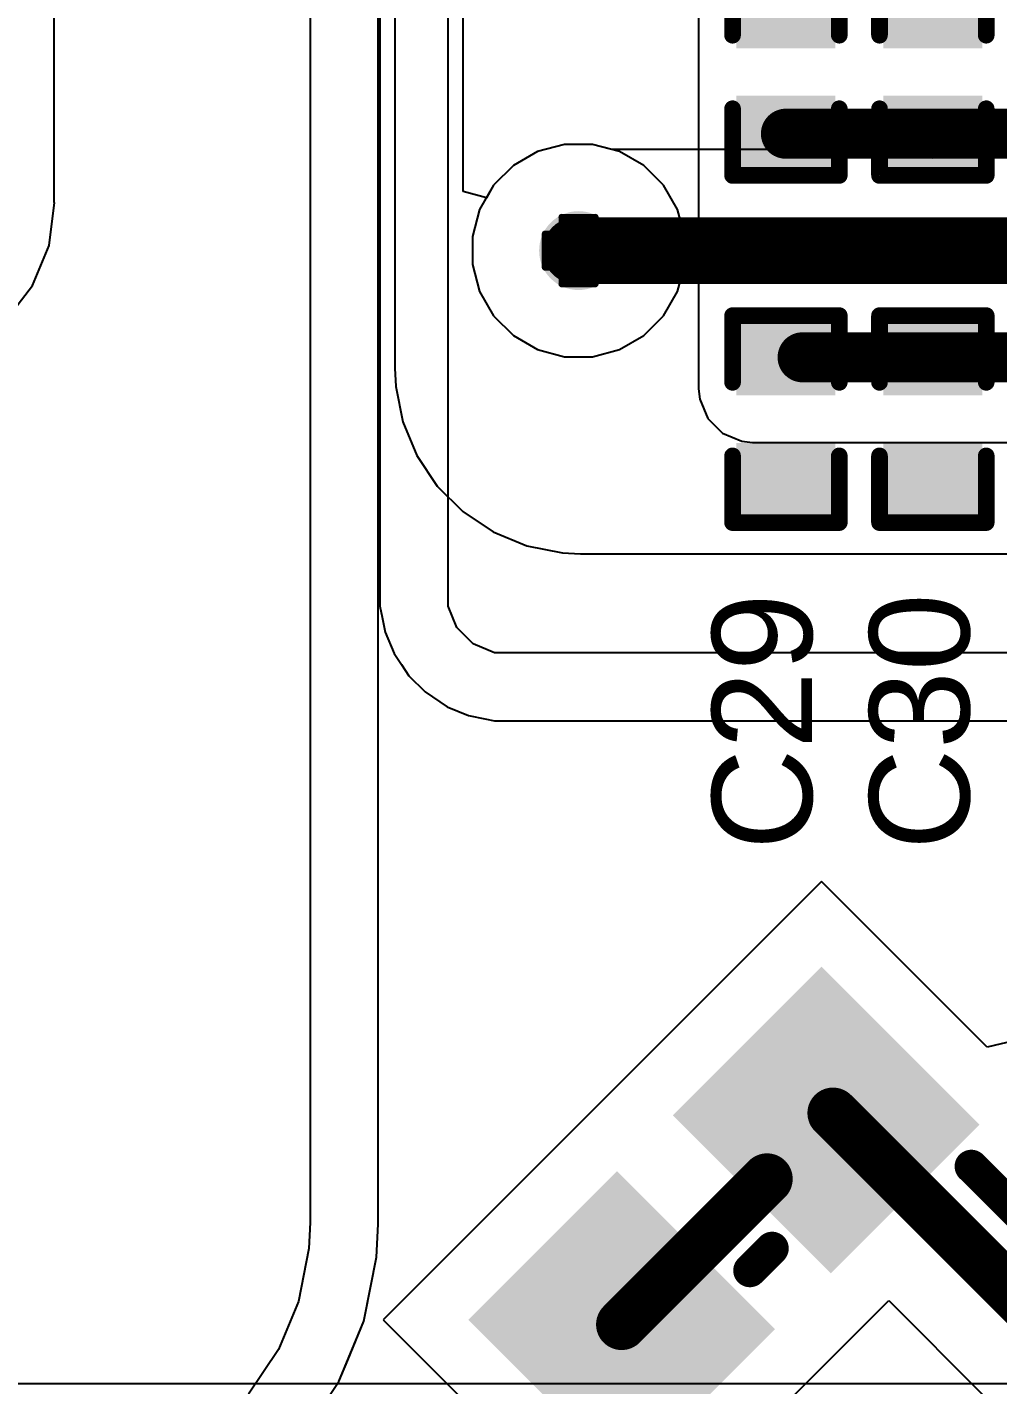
# Model space of a CAD drawing. Header units: inches. Extents: x -18 to 202, y -11 to 119.
# Drawn here: x 0.88 to 8.27, y 16.47 to 26.8 of the extents above; entities that cross this region are included whole.
import ezdxf

# ---------------------------------------------------------------- set-up
doc = ezdxf.new("R2010")
doc.units = ezdxf.units.IN
for name, color, linetype in [('Board Outline', 216, 'Continuous'), ('Bottom Layer', 5, 'Continuous'), ('Drill Drawing', 1, 'Continuous'), ('Ground', 16, 'Continuous'), ('Power', 76, 'Continuous'), ('Top Layer', 1, 'Continuous'), ('Top Overlay', 2, 'Continuous'), ('Top Paste', 8, 'Continuous'), ('Top Solder', 216, 'Continuous'), ('Via Holes', 16, 'Continuous')]:
    doc.layers.add(name, color=color, linetype=linetype)
doc.styles.add('Arial', font='', dxfattribs={"height": 0.2})
doc.styles.get('Arial').set_extended_font_data('Arial')

# ---------------------------------------------------------------- blocks, each defined once
blk = doc.blocks.new('PJ_332A_6A_61')
at = {"layer": 'Top Layer'}
for points in [[(1.775, 4.4), (3.275, 4.4), (3.275, 2.8), (1.775, 2.8)], [(3.975, 4.4), (5.475, 4.4), (5.475, 2.8), (3.975, 2.8)]]:
    blk.add_hatch(color=1, dxfattribs=at).paths.add_polyline_path(points)
at = {"layer": 'Top Paste'}
for points in [[(1.775, 4.4), (3.275, 4.4), (3.275, 2.8), (1.775, 2.8)], [(3.975, 4.4), (5.475, 4.4), (5.475, 2.8), (3.975, 2.8)]]:
    blk.add_hatch(color=8, dxfattribs=at).paths.add_polyline_path(points)
at = {"layer": 'Top Solder'}
for points in [[(1.725, 4.45), (3.325, 4.45), (3.325, 2.75), (1.725, 2.75)], [(3.925, 4.45), (5.525, 4.45), (5.525, 2.75), (3.925, 2.75)]]:
    blk.add_hatch(color=216, dxfattribs=at).paths.add_polyline_path(points)
at = {"layer": 'Top Overlay'}
for points in [[(3.506, 3.2, 0.254, 0.254, 0), (3.744, 3.2, 0.254, 0.254, 0)], [(5.257, 2.569, 0.254, 0.254, 0), (5.257, -3.1, 0.254, 0.254, 0)]]:
    blk.add_lwpolyline(points, format="xyseb", dxfattribs=at)
for points in [[(3.442, 3.2, 0.127, 0.127, 1), (3.569, 3.2, 0.127, 0.127, 1)], [(3.68, 3.2, 0.127, 0.127, 1), (3.807, 3.2, 0.127, 0.127, 1)], [(5.193, 2.569, 0.127, 0.127, 1), (5.32, 2.569, 0.127, 0.127, 1)]]:
    blk.add_lwpolyline(points, format="xyseb", close=True, dxfattribs=at)
blk = doc.blocks.new('C___0402_71')
at = {"layer": 'Top Layer'}
for points in [[(-0.699, -0.318), (-0.699, 0.318), (-0.241, 0.318), (-0.241, -0.318)], [(0.241, -0.318), (0.241, 0.318), (0.699, 0.318), (0.699, -0.318)]]:
    blk.add_hatch(color=1, dxfattribs=at).paths.add_polyline_path(points)
at = {"layer": 'Top Paste'}
for points in [[(-0.699, -0.318), (-0.699, 0.318), (-0.241, 0.318), (-0.241, -0.318)], [(0.241, -0.318), (0.241, 0.318), (0.699, 0.318), (0.699, -0.318)]]:
    blk.add_hatch(color=8, dxfattribs=at).paths.add_polyline_path(points)
at = {"layer": 'Top Solder'}
for points in [[(-0.758, -0.377), (-0.758, 0.377), (-0.181, 0.377), (-0.181, -0.377)], [(0.181, -0.377), (0.181, 0.377), (0.758, 0.377), (0.758, -0.377)]]:
    blk.add_hatch(color=216, dxfattribs=at).paths.add_polyline_path(points)
at = {"layer": 'Top Overlay'}
for points in [[(-0.279, 0.406, 0.127, 0.127, 0), (-0.787, 0.406, 0.127, 0.127, 0)], [(-0.787, 0.406, 0.127, 0.127, 0), (-0.787, -0.406, 0.127, 0.127, 0)], [(0.787, 0.406, 0.127, 0.127, 0), (0.279, 0.406, 0.127, 0.127, 0)], [(0.787, 0.406, 0.127, 0.127, 0), (0.787, -0.406, 0.127, 0.127, 0)], [(-0.279, -0.406, 0.127, 0.127, 0), (-0.787, -0.406, 0.127, 0.127, 0)], [(0.279, -0.406, 0.127, 0.127, 0), (0.787, -0.406, 0.127, 0.127, 0)]]:
    blk.add_lwpolyline(points, format="xyseb", dxfattribs=at)
for points in [[(-0.819, 0.406, 0.0635, 0.0635, 1), (-0.756, 0.406, 0.0635, 0.0635, 1)], [(-0.819, 0.406, 0.0635, 0.0635, 1), (-0.756, 0.406, 0.0635, 0.0635, 1)], [(-0.311, 0.406, 0.0635, 0.0635, 1), (-0.248, 0.406, 0.0635, 0.0635, 1)], [(0.248, 0.406, 0.0635, 0.0635, 1), (0.311, 0.406, 0.0635, 0.0635, 1)], [(0.756, 0.406, 0.0635, 0.0635, 1), (0.819, 0.406, 0.0635, 0.0635, 1)], [(0.756, 0.406, 0.0635, 0.0635, 1), (0.819, 0.406, 0.0635, 0.0635, 1)], [(-0.819, -0.406, 0.0635, 0.0635, 1), (-0.756, -0.406, 0.0635, 0.0635, 1)], [(-0.819, -0.406, 0.0635, 0.0635, 1), (-0.756, -0.406, 0.0635, 0.0635, 1)], [(-0.311, -0.406, 0.0635, 0.0635, 1), (-0.248, -0.406, 0.0635, 0.0635, 1)], [(0.248, -0.406, 0.0635, 0.0635, 1), (0.311, -0.406, 0.0635, 0.0635, 1)], [(0.756, -0.406, 0.0635, 0.0635, 1), (0.819, -0.406, 0.0635, 0.0635, 1)], [(0.756, -0.406, 0.0635, 0.0635, 1), (0.819, -0.406, 0.0635, 0.0635, 1)]]:
    blk.add_lwpolyline(points, format="xyseb", close=True, dxfattribs=at)
blk = doc.blocks.new('C___0402_72')
at = {"layer": 'Top Layer'}
for points in [[(-0.699, -0.318), (-0.699, 0.318), (-0.241, 0.318), (-0.241, -0.318)], [(0.241, -0.318), (0.241, 0.318), (0.699, 0.318), (0.699, -0.318)]]:
    blk.add_hatch(color=1, dxfattribs=at).paths.add_polyline_path(points)
at = {"layer": 'Top Paste'}
for points in [[(-0.699, -0.318), (-0.699, 0.318), (-0.241, 0.318), (-0.241, -0.318)], [(0.241, -0.318), (0.241, 0.318), (0.699, 0.318), (0.699, -0.318)]]:
    blk.add_hatch(color=8, dxfattribs=at).paths.add_polyline_path(points)
at = {"layer": 'Top Solder'}
for points in [[(-0.758, -0.377), (-0.758, 0.377), (-0.181, 0.377), (-0.181, -0.377)], [(0.181, -0.377), (0.181, 0.377), (0.758, 0.377), (0.758, -0.377)]]:
    blk.add_hatch(color=216, dxfattribs=at).paths.add_polyline_path(points)
at = {"layer": 'Top Overlay'}
for points in [[(-0.279, 0.406, 0.127, 0.127, 0), (-0.787, 0.406, 0.127, 0.127, 0)], [(-0.787, 0.406, 0.127, 0.127, 0), (-0.787, -0.406, 0.127, 0.127, 0)], [(0.787, 0.406, 0.127, 0.127, 0), (0.279, 0.406, 0.127, 0.127, 0)], [(0.787, 0.406, 0.127, 0.127, 0), (0.787, -0.406, 0.127, 0.127, 0)], [(-0.787, -0.406, 0.127, 0.127, 0), (-0.279, -0.406, 0.127, 0.127, 0)], [(0.279, -0.406, 0.127, 0.127, 0), (0.787, -0.406, 0.127, 0.127, 0)]]:
    blk.add_lwpolyline(points, format="xyseb", dxfattribs=at)
for points in [[(-0.819, 0.406, 0.0635, 0.0635, 1), (-0.756, 0.406, 0.0635, 0.0635, 1)], [(-0.819, 0.406, 0.0635, 0.0635, 1), (-0.756, 0.406, 0.0635, 0.0635, 1)], [(-0.311, 0.406, 0.0635, 0.0635, 1), (-0.248, 0.406, 0.0635, 0.0635, 1)], [(0.248, 0.406, 0.0635, 0.0635, 1), (0.311, 0.406, 0.0635, 0.0635, 1)], [(0.756, 0.406, 0.0635, 0.0635, 1), (0.819, 0.406, 0.0635, 0.0635, 1)], [(0.756, 0.406, 0.0635, 0.0635, 1), (0.819, 0.406, 0.0635, 0.0635, 1)], [(-0.819, -0.406, 0.0635, 0.0635, 1), (-0.756, -0.406, 0.0635, 0.0635, 1)], [(-0.819, -0.406, 0.0635, 0.0635, 1), (-0.756, -0.406, 0.0635, 0.0635, 1)], [(-0.311, -0.406, 0.0635, 0.0635, 1), (-0.248, -0.406, 0.0635, 0.0635, 1)], [(0.248, -0.406, 0.0635, 0.0635, 1), (0.311, -0.406, 0.0635, 0.0635, 1)], [(0.756, -0.406, 0.0635, 0.0635, 1), (0.819, -0.406, 0.0635, 0.0635, 1)], [(0.756, -0.406, 0.0635, 0.0635, 1), (0.819, -0.406, 0.0635, 0.0635, 1)]]:
    blk.add_lwpolyline(points, format="xyseb", close=True, dxfattribs=at)
blk = doc.blocks.new('C___0402_79')
at = {"layer": 'Top Layer'}
for points in [[(-0.698, -0.318), (-0.698, 0.317), (-0.241, 0.317), (-0.241, -0.318)], [(0.241, -0.318), (0.241, 0.317), (0.698, 0.317), (0.698, -0.318)]]:
    blk.add_hatch(color=1, dxfattribs=at).paths.add_polyline_path(points)
at = {"layer": 'Top Paste'}
for points in [[(-0.698, -0.318), (-0.698, 0.317), (-0.241, 0.317), (-0.241, -0.318)], [(0.241, -0.318), (0.241, 0.317), (0.698, 0.317), (0.698, -0.318)]]:
    blk.add_hatch(color=8, dxfattribs=at).paths.add_polyline_path(points)
at = {"layer": 'Top Solder'}
for points in [[(-0.758, -0.378), (-0.758, 0.377), (-0.181, 0.377), (-0.181, -0.378)], [(0.181, -0.378), (0.181, 0.377), (0.758, 0.377), (0.758, -0.378)]]:
    blk.add_hatch(color=216, dxfattribs=at).paths.add_polyline_path(points)
at = {"layer": 'Top Overlay'}
for points in [[(-0.279, 0.406, 0.127, 0.127, 0), (-0.787, 0.406, 0.127, 0.127, 0)], [(-0.787, -0.406, 0.127, 0.127, 0), (-0.787, 0.406, 0.127, 0.127, 0)], [(0.279, 0.406, 0.127, 0.127, 0), (0.787, 0.406, 0.127, 0.127, 0)], [(0.787, -0.406, 0.127, 0.127, 0), (0.787, 0.406, 0.127, 0.127, 0)], [(-0.279, -0.406, 0.127, 0.127, 0), (-0.787, -0.406, 0.127, 0.127, 0)], [(0.787, -0.406, 0.127, 0.127, 0), (0.279, -0.406, 0.127, 0.127, 0)]]:
    blk.add_lwpolyline(points, format="xyseb", dxfattribs=at)
for points in [[(-0.819, 0.406, 0.0635, 0.0635, 1), (-0.756, 0.406, 0.0635, 0.0635, 1)], [(-0.819, 0.406, 0.0635, 0.0635, 1), (-0.756, 0.406, 0.0635, 0.0635, 1)], [(-0.311, 0.406, 0.0635, 0.0635, 1), (-0.248, 0.406, 0.0635, 0.0635, 1)], [(0.248, 0.406, 0.0635, 0.0635, 1), (0.311, 0.406, 0.0635, 0.0635, 1)], [(0.756, 0.406, 0.0635, 0.0635, 1), (0.819, 0.406, 0.0635, 0.0635, 1)], [(0.756, 0.406, 0.0635, 0.0635, 1), (0.819, 0.406, 0.0635, 0.0635, 1)], [(-0.819, -0.406, 0.0635, 0.0635, 1), (-0.756, -0.406, 0.0635, 0.0635, 1)], [(-0.819, -0.406, 0.0635, 0.0635, 1), (-0.756, -0.406, 0.0635, 0.0635, 1)], [(-0.311, -0.406, 0.0635, 0.0635, 1), (-0.248, -0.406, 0.0635, 0.0635, 1)], [(0.248, -0.406, 0.0635, 0.0635, 1), (0.311, -0.406, 0.0635, 0.0635, 1)], [(0.756, -0.406, 0.0635, 0.0635, 1), (0.819, -0.406, 0.0635, 0.0635, 1)], [(0.756, -0.406, 0.0635, 0.0635, 1), (0.819, -0.406, 0.0635, 0.0635, 1)]]:
    blk.add_lwpolyline(points, format="xyseb", close=True, dxfattribs=at)
blk = doc.blocks.new('C___0402_80')
at = {"layer": 'Top Layer'}
for points in [[(-0.699, -0.318), (-0.699, 0.317), (-0.241, 0.317), (-0.241, -0.318)], [(0.241, -0.318), (0.241, 0.317), (0.698, 0.317), (0.698, -0.318)]]:
    blk.add_hatch(color=1, dxfattribs=at).paths.add_polyline_path(points)
at = {"layer": 'Top Paste'}
for points in [[(-0.699, -0.318), (-0.699, 0.317), (-0.241, 0.317), (-0.241, -0.318)], [(0.241, -0.318), (0.241, 0.317), (0.698, 0.317), (0.698, -0.318)]]:
    blk.add_hatch(color=8, dxfattribs=at).paths.add_polyline_path(points)
at = {"layer": 'Top Solder'}
for points in [[(-0.759, -0.377), (-0.759, 0.377), (-0.181, 0.377), (-0.181, -0.377)], [(0.181, -0.377), (0.181, 0.377), (0.758, 0.377), (0.758, -0.377)]]:
    blk.add_hatch(color=216, dxfattribs=at).paths.add_polyline_path(points)
at = {"layer": 'Top Overlay'}
for points in [[(-0.279, 0.406, 0.127, 0.127, 0), (-0.787, 0.406, 0.127, 0.127, 0)], [(-0.787, -0.406, 0.127, 0.127, 0), (-0.787, 0.406, 0.127, 0.127, 0)], [(0.787, 0.406, 0.127, 0.127, 0), (0.279, 0.406, 0.127, 0.127, 0)], [(0.787, -0.406, 0.127, 0.127, 0), (0.787, 0.406, 0.127, 0.127, 0)], [(-0.279, -0.406, 0.127, 0.127, 0), (-0.787, -0.406, 0.127, 0.127, 0)], [(0.787, -0.406, 0.127, 0.127, 0), (0.279, -0.406, 0.127, 0.127, 0)]]:
    blk.add_lwpolyline(points, format="xyseb", dxfattribs=at)
for points in [[(-0.819, 0.406, 0.0635, 0.0635, 1), (-0.756, 0.406, 0.0635, 0.0635, 1)], [(-0.819, 0.406, 0.0635, 0.0635, 1), (-0.756, 0.406, 0.0635, 0.0635, 1)], [(-0.311, 0.406, 0.0635, 0.0635, 1), (-0.248, 0.406, 0.0635, 0.0635, 1)], [(0.248, 0.406, 0.0635, 0.0635, 1), (0.311, 0.406, 0.0635, 0.0635, 1)], [(0.756, 0.406, 0.0635, 0.0635, 1), (0.819, 0.406, 0.0635, 0.0635, 1)], [(0.756, 0.406, 0.0635, 0.0635, 1), (0.819, 0.406, 0.0635, 0.0635, 1)], [(-0.819, -0.406, 0.0635, 0.0635, 1), (-0.756, -0.406, 0.0635, 0.0635, 1)], [(-0.819, -0.406, 0.0635, 0.0635, 1), (-0.756, -0.406, 0.0635, 0.0635, 1)], [(-0.311, -0.406, 0.0635, 0.0635, 1), (-0.248, -0.406, 0.0635, 0.0635, 1)], [(0.248, -0.406, 0.0635, 0.0635, 1), (0.311, -0.406, 0.0635, 0.0635, 1)], [(0.756, -0.406, 0.0635, 0.0635, 1), (0.819, -0.406, 0.0635, 0.0635, 1)], [(0.756, -0.406, 0.0635, 0.0635, 1), (0.819, -0.406, 0.0635, 0.0635, 1)]]:
    blk.add_lwpolyline(points, format="xyseb", close=True, dxfattribs=at)

msp = doc.modelspace()

# ---------------------------------------------------------------- hatches: boundary and pattern name
at = {"layer": 'Bottom Layer'}
h = msp.add_hatch(color=5, dxfattribs=at)
edge = h.paths.add_edge_path()
edge.add_arc((5.08, 25.098), 0.3, 0, 360)
at = {"layer": 'Ground'}
h = msp.add_hatch(color=16, dxfattribs=at)
edge = h.paths.add_edge_path()
edge.add_arc((5.08, 25.098), 0.3, 0, 360)
at = {"layer": 'Power'}
h = msp.add_hatch(color=76, dxfattribs=at)
edge = h.paths.add_edge_path()
edge.add_arc((5.08, 25.098), 0.3, 0, 360)
at = {"layer": 'Top Layer'}
h = msp.add_hatch(color=1, dxfattribs=at)
edge = h.paths.add_edge_path()
edge.add_arc((5.08, 25.098), 0.3, 0, 360)
at = {"layer": 'Via Holes'}
h = msp.add_hatch(color=7, dxfattribs=at)
edge = h.paths.add_edge_path()
edge.add_arc((5.08, 25.098), 0.15, 0, 360)

# ---------------------------------------------------------------- linework, layer by layer
at = {"layer": 'Board Outline'}
msp.add_lwpolyline([(44.23, 62.31, 0.254, 0.254, -3.535496), (7.565, 62.289, 0.254, 0.254, 0)], format="xyseb", dxfattribs=at)
at = {"layer": 'Bottom Layer'}
for p, q in [((3.556, 25.533), (3.556, 32.861)), ((3.038, 32.823), (3.038, 25.533)), ((4.768, 25.851), (4.584, 25.745)), ((4.974, 25.906), (4.768, 25.851)), ((5.186, 25.906), (4.974, 25.906)), ((5.392, 25.851), (5.186, 25.906)), ((5.576, 25.745), (5.392, 25.851)), ((4.584, 25.745), (4.433, 25.595)), ((5.727, 25.595), (5.576, 25.745)), ((3.038, 25.533), (3.038, 17.703)), ((3.556, 17.69), (3.556, 25.533)), ((4.433, 25.595), (4.327, 25.41)), ((5.833, 25.41), (5.727, 25.595)), ((4.327, 25.41), (4.272, 25.205)), ((5.888, 25.205), (5.833, 25.41)), ((4.272, 25.205), (4.272, 24.992)), ((5.888, 24.992), (5.888, 25.205)), ((4.272, 24.992), (4.327, 24.787)), ((5.833, 24.787), (5.888, 24.992)), ((4.327, 24.787), (4.433, 24.602)), ((5.727, 24.602), (5.833, 24.787)), ((4.433, 24.602), (4.584, 24.452)), ((5.576, 24.452), (5.727, 24.602)), ((4.584, 24.452), (4.768, 24.346)), ((5.392, 24.346), (5.576, 24.452)), ((4.768, 24.346), (4.974, 24.29)), ((4.974, 24.29), (5.186, 24.29)), ((5.186, 24.29), (5.392, 24.346)), ((3.038, 17.703), (3.028, 17.505)), ((3.544, 17.441), (3.556, 17.69)), ((3.028, 17.505), (2.949, 17.104)), ((3.457, 17.003), (3.544, 17.441)), ((2.949, 17.104), (2.797, 16.738)), ((3.324, 16.657), (3.447, 16.953)), ((3.447, 16.953), (3.457, 17.003)), ((3.457, 17.003), (3.457, 17.003)), ((2.797, 16.738), (2.57, 16.398)), ((3.256, 16.493), (3.324, 16.657)), ((2.979, 16.079), (3.256, 16.493)), ((3.256, 16.493), (3.256, 16.493)), ((3.256, 16.493), (3.256, 16.493))]:
    msp.add_line(p, q, dxfattribs=at)
at = {"layer": 'Drill Drawing'}
for points in [[(4.953, 25.225, 0.0508, 0.0508, 0), (4.953, 25.352, 0.0508, 0.0508, 0)], [(4.953, 25.352, 0.0508, 0.0508, 0), (5.207, 25.352, 0.0508, 0.0508, 0)], [(5.207, 25.225, 0.0508, 0.0508, 0), (5.207, 25.352, 0.0508, 0.0508, 0)], [(4.826, 24.971, 0.0508, 0.0508, 0), (4.826, 25.225, 0.0508, 0.0508, 0)], [(4.826, 25.225, 0.0508, 0.0508, 0), (4.953, 25.225, 0.0508, 0.0508, 0)], [(5.207, 25.225, 0.0508, 0.0508, 0), (5.334, 25.225, 0.0508, 0.0508, 0)], [(5.334, 24.971, 0.0508, 0.0508, 0), (5.334, 25.225, 0.0508, 0.0508, 0)], [(4.826, 24.971, 0.0508, 0.0508, 0), (4.953, 24.971, 0.0508, 0.0508, 0)], [(4.953, 24.844, 0.0508, 0.0508, 0), (4.953, 24.971, 0.0508, 0.0508, 0)], [(5.207, 24.971, 0.0508, 0.0508, 0), (5.334, 24.971, 0.0508, 0.0508, 0)], [(5.207, 24.844, 0.0508, 0.0508, 0), (5.207, 24.971, 0.0508, 0.0508, 0)], [(4.953, 24.844, 0.0508, 0.0508, 0), (5.207, 24.844, 0.0508, 0.0508, 0)]]:
    msp.add_lwpolyline(points, format="xyseb", dxfattribs=at)
for points in [[(4.94, 25.352, 0.0254, 0.0254, 1), (4.966, 25.352, 0.0254, 0.0254, 1)], [(4.94, 25.352, 0.0254, 0.0254, 1), (4.966, 25.352, 0.0254, 0.0254, 1)], [(5.194, 25.352, 0.0254, 0.0254, 1), (5.22, 25.352, 0.0254, 0.0254, 1)], [(5.194, 25.352, 0.0254, 0.0254, 1), (5.22, 25.352, 0.0254, 0.0254, 1)], [(4.813, 25.225, 0.0254, 0.0254, 1), (4.839, 25.225, 0.0254, 0.0254, 1)], [(4.813, 25.225, 0.0254, 0.0254, 1), (4.839, 25.225, 0.0254, 0.0254, 1)], [(4.94, 25.225, 0.0254, 0.0254, 1), (4.966, 25.225, 0.0254, 0.0254, 1)], [(4.94, 25.225, 0.0254, 0.0254, 1), (4.966, 25.225, 0.0254, 0.0254, 1)], [(5.194, 25.225, 0.0254, 0.0254, 1), (5.22, 25.225, 0.0254, 0.0254, 1)], [(5.194, 25.225, 0.0254, 0.0254, 1), (5.22, 25.225, 0.0254, 0.0254, 1)], [(5.321, 25.225, 0.0254, 0.0254, 1), (5.347, 25.225, 0.0254, 0.0254, 1)], [(5.321, 25.225, 0.0254, 0.0254, 1), (5.347, 25.225, 0.0254, 0.0254, 1)], [(4.813, 24.971, 0.0254, 0.0254, 1), (4.839, 24.971, 0.0254, 0.0254, 1)], [(4.813, 24.971, 0.0254, 0.0254, 1), (4.839, 24.971, 0.0254, 0.0254, 1)], [(4.94, 24.971, 0.0254, 0.0254, 1), (4.966, 24.971, 0.0254, 0.0254, 1)], [(4.94, 24.971, 0.0254, 0.0254, 1), (4.966, 24.971, 0.0254, 0.0254, 1)], [(5.194, 24.971, 0.0254, 0.0254, 1), (5.22, 24.971, 0.0254, 0.0254, 1)], [(5.194, 24.971, 0.0254, 0.0254, 1), (5.22, 24.971, 0.0254, 0.0254, 1)], [(5.321, 24.971, 0.0254, 0.0254, 1), (5.347, 24.971, 0.0254, 0.0254, 1)], [(5.321, 24.971, 0.0254, 0.0254, 1), (5.347, 24.971, 0.0254, 0.0254, 1)], [(4.94, 24.844, 0.0254, 0.0254, 1), (4.966, 24.844, 0.0254, 0.0254, 1)], [(4.94, 24.844, 0.0254, 0.0254, 1), (4.966, 24.844, 0.0254, 0.0254, 1)], [(5.194, 24.844, 0.0254, 0.0254, 1), (5.22, 24.844, 0.0254, 0.0254, 1)], [(5.194, 24.844, 0.0254, 0.0254, 1), (5.22, 24.844, 0.0254, 0.0254, 1)]]:
    msp.add_lwpolyline(points, format="xyseb", close=True, dxfattribs=at)
at = {"layer": 'Ground'}
for p, q in [((3.556, 24.154), (3.556, 35.393)), ((3.038, 32.861), (3.038, 24.154)), ((4.768, 25.851), (4.584, 25.745)), ((4.974, 25.906), (4.768, 25.851)), ((5.186, 25.906), (4.974, 25.906)), ((5.392, 25.851), (5.186, 25.906)), ((5.576, 25.745), (5.392, 25.851)), ((4.584, 25.745), (4.433, 25.595)), ((5.727, 25.595), (5.576, 25.745)), ((4.433, 25.595), (4.327, 25.41)), ((5.833, 25.41), (5.727, 25.595)), ((4.327, 25.41), (4.272, 25.205)), ((5.888, 25.205), (5.833, 25.41)), ((4.272, 25.205), (4.272, 24.992)), ((5.888, 24.992), (5.888, 25.205)), ((4.272, 24.992), (4.327, 24.787)), ((5.833, 24.787), (5.888, 24.992)), ((4.327, 24.787), (4.433, 24.602)), ((5.727, 24.602), (5.833, 24.787)), ((4.433, 24.602), (4.584, 24.452)), ((5.576, 24.452), (5.727, 24.602)), ((4.584, 24.452), (4.768, 24.346)), ((5.392, 24.346), (5.576, 24.452)), ((4.768, 24.346), (4.974, 24.29)), ((4.974, 24.29), (5.186, 24.29)), ((5.186, 24.29), (5.392, 24.346)), ((3.038, 24.154), (3.038, 17.703)), ((3.556, 17.69), (3.556, 24.154)), ((3.038, 17.703), (3.028, 17.505)), ((3.544, 17.441), (3.556, 17.69)), ((3.028, 17.505), (2.949, 17.104)), ((3.447, 16.953), (3.544, 17.441)), ((2.949, 17.104), (2.797, 16.738)), ((3.256, 16.493), (3.447, 16.953)), ((2.797, 16.738), (2.57, 16.398)), ((2.979, 16.079), (3.256, 16.493))]:
    msp.add_line(p, q, dxfattribs=at)
at = {"layer": 'Power'}
for p, q in [((3.683, 33.973), (3.683, 24.204)), ((4.201, 25.548), (4.201, 33.96)), ((4.768, 25.851), (4.584, 25.745)), ((4.974, 25.906), (4.768, 25.851)), ((5.186, 25.906), (4.974, 25.906)), ((5.334, 25.867), (5.186, 25.906)), ((10.843, 25.867), (5.334, 25.867)), ((4.584, 25.745), (4.433, 25.595)), ((4.379, 25.5), (4.201, 25.548)), ((4.433, 25.595), (4.379, 25.5)), ((3.683, 24.204), (3.69, 24.065)), ((3.69, 24.065), (3.744, 23.794)), ((3.744, 23.794), (3.85, 23.538)), ((3.85, 23.538), (4.004, 23.307)), ((4.004, 23.307), (4.199, 23.112)), ((4.199, 23.112), (4.43, 22.958)), ((4.43, 22.958), (4.686, 22.852)), ((4.686, 22.852), (4.957, 22.798)), ((4.957, 22.798), (5.096, 22.791)), ((5.096, 22.791), (19.845, 22.791)), ((19.803, 16.477), (0.16, 16.477))]:
    msp.add_line(p, q, dxfattribs=at)
for points in [[(5.062, 25.098, 0.508, 0.508, 0), (5.08, 25.098, 0.508, 0.508, 0)], [(5.08, 25.098, 0.508, 0.508, 0), (14.912, 25.098, 0.508, 0.508, 0)]]:
    msp.add_lwpolyline(points, format="xyseb", dxfattribs=at)
for points in [[(4.935, 25.098, 0.254, 0.254, 1), (5.189, 25.098, 0.254, 0.254, 1)], [(4.953, 25.098, 0.254, 0.254, 1), (5.207, 25.098, 0.254, 0.254, 1)], [(4.953, 25.098, 0.254, 0.254, 1), (5.207, 25.098, 0.254, 0.254, 1)]]:
    msp.add_lwpolyline(points, format="xyseb", close=True, dxfattribs=at)
at = {"layer": 'Top Layer'}
for p, q in [((1.09, 25.465), (1.09, 32.064)), ((3.569, 28.398), (3.569, 22.481)), ((4.087, 22.481), (4.087, 28.398)), ((5.994, 28.403), (5.994, 24.047)), ((1.051, 25.138), (1.094, 25.465)), ((1.094, 25.465), (1.09, 25.465)), ((0.925, 24.833), (1.051, 25.138)), ((0.725, 24.572), (0.925, 24.833)), ((5.994, 24.047), (6.002, 23.968)), ((6.002, 23.968), (6.063, 23.821)), ((6.063, 23.821), (6.176, 23.708)), ((6.176, 23.708), (6.323, 23.647)), ((6.323, 23.647), (6.403, 23.639)), ((6.403, 23.639), (6.403, 23.639)), ((6.403, 23.639), (10.522, 23.639)), ((3.569, 22.481), (3.569, 22.393)), ((4.087, 22.393), (4.087, 22.481)), ((4.087, 22.481), (4.087, 22.481)), ((3.569, 22.393), (3.569, 22.393)), ((3.569, 22.393), (3.569, 22.393)), ((3.569, 22.393), (3.586, 22.31)), ((4.155, 22.231), (4.087, 22.393)), ((3.586, 22.31), (3.609, 22.195)), ((4.279, 22.106), (4.155, 22.231)), ((3.609, 22.195), (3.609, 22.195)), ((3.609, 22.195), (3.609, 22.195)), ((3.609, 22.195), (3.676, 22.032)), ((4.441, 22.039), (4.279, 22.106)), ((3.676, 22.032), (3.676, 22.032)), ((3.676, 22.032), (3.732, 21.948)), ((4.529, 22.039), (4.441, 22.039)), ((10.522, 22.039), (4.529, 22.039)), ((3.732, 21.948), (3.788, 21.864)), ((3.788, 21.864), (3.788, 21.864)), ((3.788, 21.864), (3.913, 21.74)), ((3.913, 21.74), (4.081, 21.628)), ((4.081, 21.628), (4.243, 21.56)), ((4.243, 21.56), (4.243, 21.56)), ((4.243, 21.56), (4.366, 21.536)), ((4.366, 21.536), (4.441, 21.521)), ((4.441, 21.521), (4.441, 21.521)), ((4.441, 21.521), (4.441, 21.521)), ((4.441, 21.521), (4.529, 21.521)), ((4.529, 21.521), (10.456, 21.521)), ((6.928, 20.298), (5.373, 18.743)), ((8.188, 19.039), (6.928, 20.298)), ((8.392, 19.087), (8.188, 19.039)), ((5.373, 18.743), (3.594, 16.964)), ((5.373, 18.743), (5.373, 18.743)), ((6.999, 16.67), (7.44, 17.11)), ((7.44, 17.11), (8.164, 16.386)), ((3.594, 16.964), (5.444, 15.114)), ((5.444, 15.114), (6.999, 16.67)), ((6.999, 16.67), (6.999, 16.67))]:
    msp.add_line(p, q, dxfattribs=at)
for points in [[(6.658, 25.987, 0.381, 0.381, 0), (7.776, 25.987, 0.381, 0.381, 0)], [(7.776, 25.987, 0.381, 0.381, 0), (9.069, 25.987, 0.381, 0.381, 0)], [(6.785, 24.286, 0.381, 0.381, 0), (11.616, 24.286, 0.381, 0.381, 0)], [(7.016, 18.536, 0.389, 0.389, 0), (8.666, 16.887, 0.389, 0.389, 0)], [(5.858, 17.378, 0.389, 0.389, 0), (6.514, 18.035, 0.389, 0.389, 0)], [(5.408, 16.928, 0.389, 0.389, 0), (5.858, 17.378, 0.389, 0.389, 0)]]:
    msp.add_lwpolyline(points, format="xyseb", dxfattribs=at)
for points in [[(6.563, 25.987, 0.191, 0.191, 1), (6.753, 25.987, 0.191, 0.191, 1)], [(7.68, 25.987, 0.191, 0.191, 1), (7.871, 25.987, 0.191, 0.191, 1)], [(7.68, 25.987, 0.191, 0.191, 1), (7.871, 25.987, 0.191, 0.191, 1)], [(6.69, 24.286, 0.191, 0.191, 1), (6.88, 24.286, 0.191, 0.191, 1)], [(6.919, 18.536, 0.195, 0.195, 1), (7.113, 18.536, 0.195, 0.195, 1)], [(6.417, 18.035, 0.195, 0.195, 1), (6.612, 18.035, 0.195, 0.195, 1)], [(5.76, 17.378, 0.195, 0.195, 1), (5.955, 17.378, 0.195, 0.195, 1)], [(5.76, 17.378, 0.195, 0.195, 1), (5.955, 17.378, 0.195, 0.195, 1)], [(5.311, 16.928, 0.195, 0.195, 1), (5.505, 16.928, 0.195, 0.195, 1)]]:
    msp.add_lwpolyline(points, format="xyseb", close=True, dxfattribs=at)

# ---------------------------------------------------------------- block references
for name, p, rotation in [('C___0402_72', (6.658, 26.457), 90), ('C___0402_71', (7.776, 26.457), 90), ('C___0402_80', (6.658, 23.816), 270), ('C___0402_79', (7.776, 23.816), 270), ('PJ_332A_6A_61', (6.168, 12.597), 45)]:
    msp.add_blockref(name, p, dxfattribs=dict(rotation=rotation))

# ---------------------------------------------------------------- texts
at = {"layer": 'Top Overlay', "style": 'Arial'}
for s, p in [('C29', (6.857, 20.538)), ('C30', (8.054, 20.538))]:
    msp.add_text(s, height=0.762, rotation=90, dxfattribs=at).set_placement(p)

doc.saveas('drawing.dxf')
